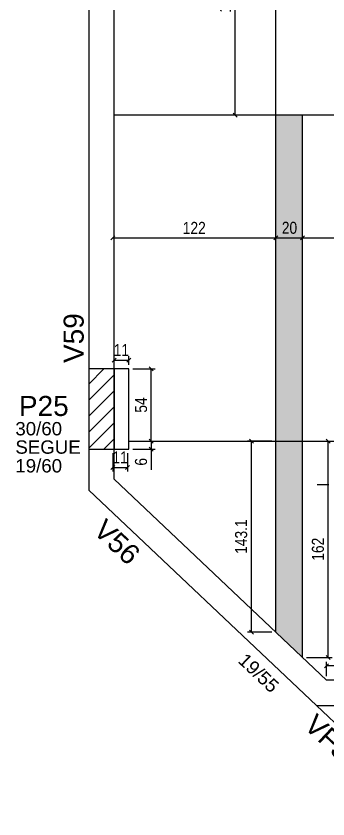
# Model space of a CAD drawing. Header units: millimetres. Extents: x 3753 to 7374, y 1906 to 3298.
# Drawn here: x 3766 to 4000, y 1980 to 2582 of the extents above; entities that cross this region are included whole.
import ezdxf

# ---------------------------------------------------------------- set-up
doc = ezdxf.new("R2010")
doc.units = ezdxf.units.MM
for name, color, linetype in [('3', 3, 'Continuous'), ('4', 4, 'Continuous'), ('7', 7, 'Continuous'), ('Painéis', 200, 'Continuous')]:
    doc.layers.add(name, color=color, linetype=linetype)
doc.layers.add('Hachura', color=251, linetype='Continuous', lineweight=9)
doc.styles.add('COTA TECNICA-50', font='techl___.ttf', dxfattribs={"height": 9})
doc.styles.get("Standard").update_dxf_attribs({"font": 'arial.ttf'})
doc.dimstyles.new('COTA PAINEL-50', dxfattribs={"dimtxt": 9, "dimasz": 3, "dimexe": 3, "dimexo": 3, "dimgap": 3, "dimtad": 1, "dimdec": 1, "dimzin": 12, "dimdsep": 46, "dimtxsty": 'COTA TECNICA-50', "dimblk1": 'OBLIQUE', "dimblk2": 'OBLIQUE', "dimsah": 1, "dimcen": 0.9, "dimclrd": 4, "dimclre": 4, "dimclrt": 240, "dimadec": 1, "dimazin": 3, "dimtfac": 1, "dimtdec": 1, "dimtmove": 0, "dimatfit": 3, "dimfxl": 1, "dimtolj": 1, "dimtzin": 12, "dimarcsym": 0})

# ---------------------------------------------------------------- blocks, each defined once
blk = doc.blocks.new('_Oblique')
at = {"color": 0, "linetype": 'ByBlock', "lineweight": -2}
blk.add_line((-0.5, -0.5), (0.5, 0.5), dxfattribs=at)
blk = doc.blocks.new('*D330')
at = {"layer": 'Defpoints', "color": 0, "transparency": 16777216}
for p in [(3850.66, 2263.17), (3867.45, 2263.17), (3850.66, 2257.17)]:
    blk.add_point(p, dxfattribs=at)
at = {"layer": 'Painéis', "color": 4, "lineweight": -2, "transparency": 16777216}
for p, q in [((3853.66, 2263.17), (3870.45, 2263.17)), ((3867.45, 2263.17), (3867.45, 2257.17)), ((3853.66, 2257.17), (3870.45, 2257.17)), ((3867.45, 2257.17), (3867.45, 2241.64))]:
    blk.add_line(p, q, dxfattribs=at)
at = {"layer": 'Painéis', "color": 4, "lineweight": -2, "transparency": 16777216, "xscale": 3, "yscale": 3, "zscale": 3}
for p, rotation in [((3867.45, 2263.17), 90), ((3867.45, 2257.17), 270)]:
    blk.add_blockref('_Oblique', p, dxfattribs=dict(at, rotation=rotation))
at = {"layer": 'Painéis', "color": 240, "transparency": 16777216, "insert": (3859.86, 2247.64), "char_height": 9, "attachment_point": 5, "rotation": 90, "style": 'COTA TECNICA-50'}
blk.add_mtext('\\A1;6', dxfattribs=at)
blk = doc.blocks.new('*D204')
at = {"layer": 'Defpoints', "color": 0, "transparency": 16777216}
for p in [(3838.66, 2257.17), (3849.66, 2257.17), (3849.66, 2243.36)]:
    blk.add_point(p, dxfattribs=at)
at = {"layer": 'Painéis', "color": 4, "lineweight": -2, "transparency": 16777216}
for p, q in [((3838.66, 2254.17), (3838.66, 2240.36)), ((3849.66, 2254.17), (3849.66, 2240.36)), ((3838.66, 2243.36), (3849.66, 2243.36))]:
    blk.add_line(p, q, dxfattribs=at)
at = {"layer": 'Painéis', "color": 4, "lineweight": -2, "transparency": 16777216, "xscale": 3, "yscale": 3, "zscale": 3, "rotation": 180}
blk.add_blockref('_Oblique', (3838.66, 2243.36), dxfattribs=at)
at = {"layer": 'Painéis', "color": 4, "lineweight": -2, "transparency": 16777216, "xscale": 3, "yscale": 3, "zscale": 3}
blk.add_blockref('_Oblique', (3849.66, 2243.36), dxfattribs=at)
at = {"layer": 'Painéis', "color": 240, "transparency": 16777216, "insert": (3844.16, 2250.91), "char_height": 9, "attachment_point": 5, "style": 'COTA TECNICA-50'}
blk.add_mtext('\\A1;11', dxfattribs=at)
blk = doc.blocks.new('*D331')
at = {"layer": 'Defpoints', "color": 0, "transparency": 16777216}
for p in [(3942.46, 2263.17), (3960.66, 2263.17), (3960.66, 2120.1)]:
    blk.add_point(p, dxfattribs=at)
at = {"layer": 'Painéis', "color": 4, "lineweight": -2, "transparency": 16777216}
for p, q in [((3957.66, 2263.17), (3939.46, 2263.17)), ((3942.46, 2120.1), (3942.46, 2263.17)), ((3957.66, 2120.1), (3939.46, 2120.1))]:
    blk.add_line(p, q, dxfattribs=at)
at = {"layer": 'Painéis', "color": 4, "lineweight": -2, "transparency": 16777216, "xscale": 3, "yscale": 3, "zscale": 3}
for p, rotation in [((3942.46, 2263.17), 90), ((3942.46, 2120.1), 270)]:
    blk.add_blockref('_Oblique', p, dxfattribs=dict(at, rotation=rotation))
at = {"layer": 'Painéis', "color": 240, "transparency": 16777216, "insert": (3934.76, 2191.63), "char_height": 9, "attachment_point": 5, "rotation": 90, "style": 'COTA TECNICA-50'}
blk.add_mtext('\\A1;143.1', dxfattribs=at)
blk = doc.blocks.new('*D205')
at = {"layer": 'Defpoints', "color": 0, "transparency": 16777216}
for p in [(3838.66, 2415.29), (3960.66, 2415.29), (3960.66, 2415.29)]:
    blk.add_point(p, dxfattribs=at)
at = {"layer": 'Painéis', "color": 4, "lineweight": -2, "transparency": 16777216}
blk.add_line((3838.66, 2415.29), (3960.66, 2415.29), dxfattribs=at)
at = {"layer": 'Painéis', "color": 4, "lineweight": -2, "transparency": 16777216, "xscale": 3, "yscale": 3, "zscale": 3, "rotation": 180}
blk.add_blockref('_Oblique', (3838.66, 2415.29), dxfattribs=at)
at = {"layer": 'Painéis', "color": 4, "lineweight": -2, "transparency": 16777216, "xscale": 3, "yscale": 3, "zscale": 3}
blk.add_blockref('_Oblique', (3960.66, 2415.29), dxfattribs=at)
at = {"layer": 'Painéis', "color": 240, "transparency": 16777216, "insert": (3899.66, 2422.84), "char_height": 9, "attachment_point": 5, "style": 'COTA TECNICA-50'}
blk.add_mtext('\\A1;122', dxfattribs=at)
blk = doc.blocks.new('*D206')
at = {"layer": 'Defpoints', "color": 0, "transparency": 16777216}
for p in [(3960.66, 2415.29), (3980.66, 2415.29), (3980.66, 2415.29)]:
    blk.add_point(p, dxfattribs=at)
at = {"layer": 'Painéis', "color": 4, "lineweight": -2, "transparency": 16777216}
blk.add_line((3960.66, 2415.29), (3980.66, 2415.29), dxfattribs=at)
at = {"layer": 'Painéis', "color": 4, "lineweight": -2, "transparency": 16777216, "xscale": 3, "yscale": 3, "zscale": 3, "rotation": 180}
blk.add_blockref('_Oblique', (3960.66, 2415.29), dxfattribs=at)
at = {"layer": 'Painéis', "color": 4, "lineweight": -2, "transparency": 16777216, "xscale": 3, "yscale": 3, "zscale": 3}
blk.add_blockref('_Oblique', (3980.66, 2415.29), dxfattribs=at)
at = {"layer": 'Painéis', "color": 240, "transparency": 16777216, "insert": (3970.91, 2422.88), "char_height": 9, "attachment_point": 5, "style": 'COTA TECNICA-50'}
blk.add_mtext('\\A1;20', dxfattribs=at)
blk = doc.blocks.new('*D207')
at = {"layer": 'Defpoints', "color": 0, "transparency": 16777216}
for p in [(3980.66, 2415.29), (4102.66, 2415.29), (4102.66, 2415.29)]:
    blk.add_point(p, dxfattribs=at)
at = {"layer": 'Painéis', "color": 4, "lineweight": -2, "transparency": 16777216}
blk.add_line((3980.66, 2415.29), (4102.66, 2415.29), dxfattribs=at)
at = {"layer": 'Painéis', "color": 4, "lineweight": -2, "transparency": 16777216, "xscale": 3, "yscale": 3, "zscale": 3, "rotation": 180}
blk.add_blockref('_Oblique', (3980.66, 2415.29), dxfattribs=at)
at = {"layer": 'Painéis', "color": 4, "lineweight": -2, "transparency": 16777216, "xscale": 3, "yscale": 3, "zscale": 3}
blk.add_blockref('_Oblique', (4102.66, 2415.29), dxfattribs=at)
at = {"layer": 'Painéis', "color": 240, "transparency": 16777216, "insert": (4041.66, 2422.84), "char_height": 9, "attachment_point": 5, "style": 'COTA TECNICA-50'}
blk.add_mtext('\\A1;122', dxfattribs=at)
blk = doc.blocks.new('*D332')
at = {"layer": 'Defpoints', "color": 0, "transparency": 16777216}
for p in [(3850.66, 2317.17), (3867.45, 2317.17), (3850.66, 2263.17)]:
    blk.add_point(p, dxfattribs=at)
at = {"layer": 'Painéis', "color": 4, "lineweight": -2, "transparency": 16777216}
for p, q in [((3853.66, 2317.17), (3870.45, 2317.17)), ((3867.45, 2263.17), (3867.45, 2317.17)), ((3853.66, 2263.17), (3870.45, 2263.17))]:
    blk.add_line(p, q, dxfattribs=at)
at = {"layer": 'Painéis', "color": 4, "lineweight": -2, "transparency": 16777216, "xscale": 3, "yscale": 3, "zscale": 3}
for p, rotation in [((3867.45, 2317.17), 90), ((3867.45, 2263.17), 270)]:
    blk.add_blockref('_Oblique', p, dxfattribs=dict(at, rotation=rotation))
at = {"layer": 'Painéis', "color": 240, "transparency": 16777216, "insert": (3859.86, 2290.17), "char_height": 9, "attachment_point": 5, "rotation": 90, "style": 'COTA TECNICA-50'}
blk.add_mtext('\\A1;54', dxfattribs=at)
blk = doc.blocks.new('*D333')
at = {"layer": 'Defpoints', "color": 0, "transparency": 16777216}
for p in [(3850.66, 2323.8), (3839.66, 2317.17), (3850.66, 2317.17)]:
    blk.add_point(p, dxfattribs=at)
at = {"layer": 'Painéis', "color": 4, "lineweight": -2, "transparency": 16777216}
for p, q in [((3839.66, 2320.17), (3839.66, 2326.8)), ((3839.66, 2323.8), (3850.66, 2323.8)), ((3850.66, 2320.17), (3850.66, 2326.8))]:
    blk.add_line(p, q, dxfattribs=at)
at = {"layer": 'Painéis', "color": 4, "lineweight": -2, "transparency": 16777216, "xscale": 3, "yscale": 3, "zscale": 3, "rotation": 180}
blk.add_blockref('_Oblique', (3839.66, 2323.8), dxfattribs=at)
at = {"layer": 'Painéis', "color": 4, "lineweight": -2, "transparency": 16777216, "xscale": 3, "yscale": 3, "zscale": 3}
blk.add_blockref('_Oblique', (3850.66, 2323.8), dxfattribs=at)
at = {"layer": 'Painéis', "color": 240, "transparency": 16777216, "insert": (3845.16, 2331.35), "char_height": 9, "attachment_point": 5, "style": 'COTA TECNICA-50'}
blk.add_mtext('\\A1;11', dxfattribs=at)
blk = doc.blocks.new('*D339')
at = {"layer": 'Defpoints', "color": 0, "transparency": 16777216}
for p in [(3930.16, 2678.17), (3930.16, 2678.17), (3930.16, 2507.17)]:
    blk.add_point(p, dxfattribs=at)
at = {"layer": 'Painéis', "color": 4, "lineweight": -2, "transparency": 16777216}
blk.add_line((3930.16, 2507.17), (3930.16, 2678.17), dxfattribs=at)
at = {"layer": 'Painéis', "color": 4, "lineweight": -2, "transparency": 16777216, "xscale": 3, "yscale": 3, "zscale": 3}
for p, rotation in [((3930.16, 2678.17), 90), ((3930.16, 2507.17), 270)]:
    blk.add_blockref('_Oblique', p, dxfattribs=dict(at, rotation=rotation))
at = {"layer": 'Painéis', "color": 240, "transparency": 16777216, "insert": (3922.59, 2592.67), "char_height": 9, "attachment_point": 5, "rotation": 90, "style": 'COTA TECNICA-50'}
blk.add_mtext('\\A1;171', dxfattribs=at)
blk = doc.blocks.new('*D340')
at = {"layer": 'Defpoints', "color": 0, "transparency": 16777216}
for p in [(3998.62, 2094.78), (3998.62, 2084.17), (4102.66, 2084.17)]:
    blk.add_point(p, dxfattribs=at)
at = {"layer": 'Painéis', "color": 4, "lineweight": -2, "transparency": 16777216}
for p, q in [((3998.62, 2087.17), (3998.62, 2097.78)), ((4102.66, 2094.78), (3998.62, 2094.78)), ((4102.66, 2087.17), (4102.66, 2097.78))]:
    blk.add_line(p, q, dxfattribs=at)
at = {"layer": 'Painéis', "color": 4, "lineweight": -2, "transparency": 16777216, "xscale": 3, "yscale": 3, "zscale": 3, "rotation": 180}
blk.add_blockref('_Oblique', (3998.62, 2094.78), dxfattribs=at)
at = {"layer": 'Painéis', "color": 4, "lineweight": -2, "transparency": 16777216, "xscale": 3, "yscale": 3, "zscale": 3}
blk.add_blockref('_Oblique', (4102.66, 2094.78), dxfattribs=at)
at = {"layer": 'Painéis', "color": 240, "transparency": 16777216, "insert": (4050.64, 2102.37), "char_height": 9, "attachment_point": 5, "style": 'COTA TECNICA-50'}
blk.add_mtext('\\A1;104', dxfattribs=at)
blk = doc.blocks.new('*D341')
at = {"layer": 'Defpoints', "color": 0, "transparency": 16777216}
for p in [(3980.66, 2263.17), (3999.81, 2263.17), (3980.66, 2101.17)]:
    blk.add_point(p, dxfattribs=at)
at = {"layer": 'Painéis', "color": 4, "lineweight": -2, "transparency": 16777216}
for p, q in [((3983.66, 2263.17), (4002.81, 2263.17)), ((3999.81, 2101.17), (3999.81, 2263.17)), ((3983.66, 2101.17), (4002.81, 2101.17))]:
    blk.add_line(p, q, dxfattribs=at)
at = {"layer": 'Painéis', "color": 4, "lineweight": -2, "transparency": 16777216, "xscale": 3, "yscale": 3, "zscale": 3}
for p, rotation in [((3999.81, 2263.17), 90), ((3999.81, 2101.17), 270)]:
    blk.add_blockref('_Oblique', p, dxfattribs=dict(at, rotation=rotation))
at = {"layer": 'Painéis', "color": 240, "transparency": 16777216, "insert": (3992.22, 2182.17), "char_height": 9, "attachment_point": 5, "rotation": 90, "style": 'COTA TECNICA-50'}
blk.add_mtext('\\A1;162', dxfattribs=at)

msp = doc.modelspace()

# ---------------------------------------------------------------- hatches: boundary and pattern name
at = {"layer": 'Hachura', "linetype": 'ByBlock'}
h = msp.add_hatch(color=256, dxfattribs=at)
h.dxf.hatch_style = 1
h.paths.add_polyline_path([(3960.66, 2120.1), (3980.66, 2101.17), (3980.66, 2507.17), (3960.66, 2507.17)])

# ---------------------------------------------------------------- linework, layer by layer
at = {"layer": '3', "linetype": 'Continuous'}
for p, q in [((3820.66, 2305.9), (3831.92, 2317.17)), ((3820.66, 2293.88), (3839.66, 2312.88)), ((3820.66, 2281.86), (3839.66, 2300.86)), ((3820.66, 2269.84), (3839.66, 2288.84)), ((3820.66, 2257.82), (3839.66, 2276.82)), ((3832.02, 2257.17), (3839.66, 2264.8)), ((4000.28, 2230.37), (3991.57, 2230.37)), ((3991.05, 2065.17), (4080.85, 1980.17))]:
    msp.add_line(p, q, dxfattribs=at)
for points in [[(3820.66, 2637.17), (3820.66, 2317.17)], [(3839.66, 2317.17), (3839.66, 2637.17)], [(3820.66, 2257.17), (3820.66, 2226.46)], [(3839.66, 2234.63), (3839.66, 2257.17)], [(3998.62, 2084.17), (3839.66, 2234.63)], [(3820.66, 2226.46), (3991.05, 2065.17)], [(4245.16, 2084.17), (3998.62, 2084.17)], [(3991.05, 2065.17), (4245.16, 2065.17)]]:
    msp.add_lwpolyline(points, dxfattribs=at)
at = {"layer": '7', "linetype": 'Continuous'}
for points in [[(3820.66, 2257.17), (3839.66, 2257.17), (3839.66, 2317.17), (3820.66, 2317.17), (3820.66, 2257.17)], [(3850.66, 2317.17), (3839.66, 2317.17), (3839.66, 2257.17), (3850.66, 2257.17), (3850.66, 2317.17)]]:
    msp.add_lwpolyline(points, dxfattribs=at)
at = {"layer": 'Painéis'}
for p, q in [((3960.66, 2120.1), (3960.66, 2678.17)), ((4021.66, 2507.17), (3839.66, 2507.17)), ((3980.66, 2101.17), (3980.66, 2507.17)), ((3850.66, 2263.17), (4245.16, 2263.17))]:
    msp.add_line(p, q, dxfattribs=at)

# ---------------------------------------------------------------- texts
at = {"layer": '3', "linetype": 'Continuous'}
for s, p in [('30/60', (3765.78, 2267.46)), ('SEGUE', (3765.78, 2253.69)), ('19/60', (3765.78, 2239.66))]:
    msp.add_text(s, height=10, dxfattribs=at).set_placement(p)
msp.add_text('19/55', height=10, rotation=316.572, dxfattribs=at).set_placement((3931.75, 2097.93))
at = {"layer": '4', "linetype": 'Continuous'}
for s, rotation, p in [('V59', 90, (3816.91, 2321.67)), ('V56', 316.572, (3823.19, 2195)), ('VF52', 316.573, (3980.93, 2048.99))]:
    msp.add_text(s, height=15, rotation=rotation, dxfattribs=at).set_placement(p)
msp.add_text('P25', height=15, dxfattribs=at).set_placement((3768.43, 2281.98))

# ---------------------------------------------------------------- dimensions: what is measured, and where the dimension line sits
at = {"layer": 'Painéis'}
for base, p1, p2, picture, middle in [((3930.16, 2678.17), (3930.16, 2507.17), (3930.16, 2678.17), '*D339', (3922.59, 2592.67)), ((3867.45, 2317.17), (3850.66, 2263.17), (3850.66, 2317.17), '*D332', (3859.86, 2290.17)), ((3942.46, 2263.17), (3960.66, 2120.1), (3960.66, 2263.17), '*D331', (3934.76, 2191.63)), ((3999.81, 2263.17), (3980.66, 2101.17), (3980.66, 2263.17), '*D341', (3992.22, 2182.17))]:
    dim = msp.add_linear_dim(base=base, p1=p1, p2=p2, angle=90, dimstyle='COTA PAINEL-50', dxfattribs=at)
    dim.commit()
    dim.dimension.update_dxf_attribs({"geometry": picture, "text_midpoint": middle})
for base, p1, p2, picture, middle in [((3960.66, 2415.29), (3838.66, 2415.29), (3960.66, 2415.29), '*D205', (3899.66, 2422.84)), ((4102.66, 2415.29), (3980.66, 2415.29), (4102.66, 2415.29), '*D207', (4041.66, 2422.84))]:
    dim = msp.add_linear_dim(base=base, p1=p1, p2=p2, dimstyle='COTA PAINEL-50', override={"dimtmove": 1}, dxfattribs=at)
    dim.commit()
    dim.dimension.update_dxf_attribs({"geometry": picture, "text_midpoint": middle})
dim = msp.add_linear_dim(base=(3980.66, 2415.29), p1=(3960.66, 2415.29), p2=(3980.66, 2415.29), dimstyle='COTA PAINEL-50', override={"dimtmove": 1}, dxfattribs=at)
dim.commit()
dim.dimension.update_dxf_attribs({"geometry": '*D206', "text_midpoint": (3970.91, 2415.29), "dimtype": 160})
for base, p1, p2, picture, middle in [((3850.66, 2323.8), (3839.66, 2317.17), (3850.66, 2317.17), '*D333', (3845.16, 2331.35)), ((3849.66, 2243.36), (3838.66, 2257.17), (3849.66, 2257.17), '*D204', (3844.16, 2250.91)), ((3998.62, 2094.78), (4102.66, 2084.17), (3998.62, 2084.17), '*D340', (4050.64, 2102.37))]:
    dim = msp.add_linear_dim(base=base, p1=p1, p2=p2, dimstyle='COTA PAINEL-50', dxfattribs=at)
    dim.commit()
    dim.dimension.update_dxf_attribs({"geometry": picture, "text_midpoint": middle})
dim = msp.add_linear_dim(base=(3867.45, 2263.17), p1=(3850.66, 2257.17), p2=(3850.66, 2263.17), angle=90, dimstyle='COTA PAINEL-50', dxfattribs=at)
dim.commit()
dim.dimension.update_dxf_attribs({"geometry": '*D330', "text_midpoint": (3867.45, 2247.64), "dimtype": 160})

doc.saveas('drawing.dxf')
